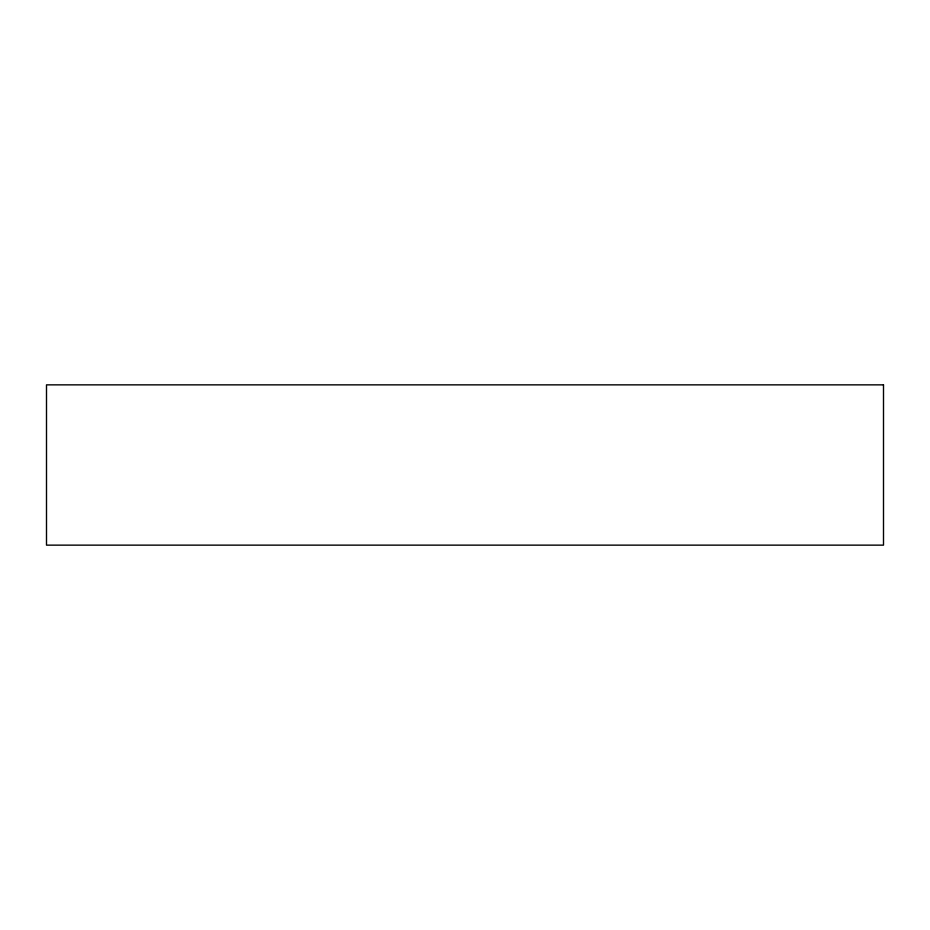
<?xml version="1.0" encoding="UTF-8"?>
<svg xmlns="http://www.w3.org/2000/svg" width="930" height="930" viewBox="0 0 930 930"><rect width="100%" height="100%" fill="white"/><g stroke="black" fill="none" stroke-linecap="round" stroke-linejoin="round"><path stroke-width="1.4" d="M883.5 384.857L46.5 384.857L46.5 545.143L883.5 545.143L883.5 384.857"/></g></svg>
